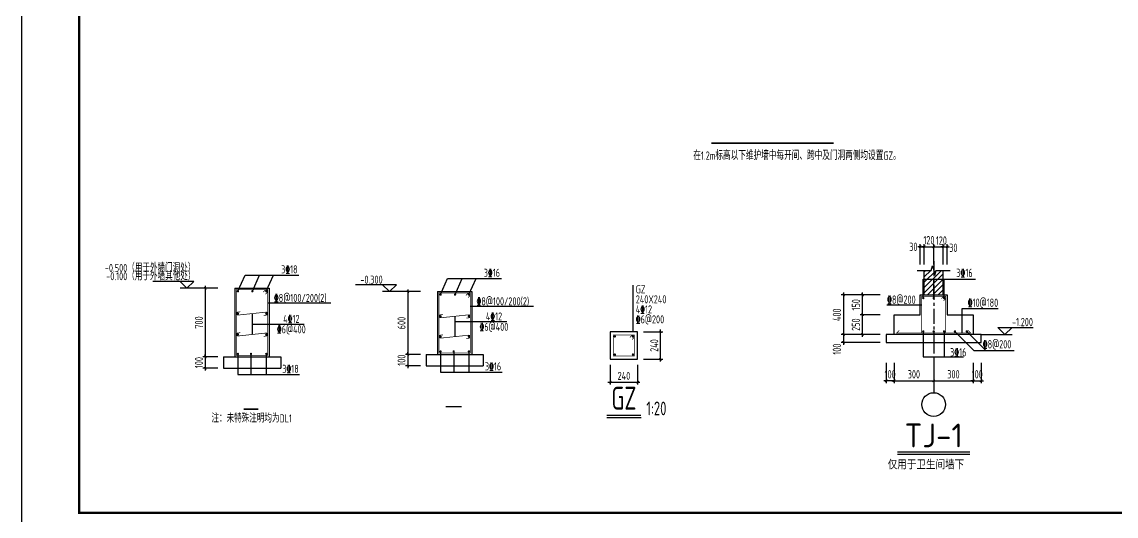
# Model space of a CAD drawing. Extents: x 492302 to 683319, y -252071 to 755100.
# Drawn here: x 503924 to 575673, y 562592 to 594984 of the extents above; entities that cross this region are included whole.
import ezdxf
from ezdxf.enums import TextEntityAlignment as Align

# ---------------------------------------------------------------- set-up
doc = ezdxf.new("R2010")
doc.units = 0
doc.header["$LTSCALE"] = 1000
doc.header["$MEASUREMENT"] = 0
doc.linetypes.add('CENTER', pattern=[2, 1.25, -0.25, 0.25, -0.25])
doc.layers.get('Defpoints').update_dxf_attribs({"color": 250})
for name, color, linetype in [('3T_BAR', 7, 'Continuous'), ('3T_WOOD', 21, 'Continuous'), ('AXIS_DE', 253, 'CENTER'), ('AXIS_DE_NUM', 7, 'Continuous'), ('BASE_DE', 7, 'Continuous'), ('BASE_DE_DIM', 3, 'Continuous'), ('BASE_DE_NUM', 7, 'Continuous'), ('BASE_DE_REIN', 1, 'Continuous'), ('BASE_DE_TEXT', 7, 'Continuous'), ('COLU_DE', 7, 'Continuous'), ('COLU_DE_DIM', 3, 'Continuous'), ('COLU_DE_NUM', 7, 'Continuous'), ('COLU_DE_REIN', 1, 'Continuous'), ('COLU_DE_TEXT', 7, 'Continuous'), ('dim', 7, 'Continuous'), ('DIM_SYMB', 171, 'Continuous'), ('REIN', 1, 'Continuous'), ('TEXT', 7, 'Continuous'), ('THIN', 7, 'Continuous'), ('TK', 4, 'Continuous'), ('WALL_DE_HATCH', 254, 'Continuous'), ('WALL_DE_TH', 7, 'Continuous'), ('轴线__尺寸数字', 253, 'Continuous')]:
    doc.layers.add(name, color=color, linetype=linetype)
doc.styles.add('TSSD_Axis', font='Complex.shx', dxfattribs={"width": 0.7, "bigfont": 'hztxt.shx'})
doc.styles.add('TSSD_Dimension', font='Tssdeng.shx', dxfattribs={"width": 0.7, "bigfont": 'hztxt.shx'})
doc.styles.add('TSSD_Label', font='Tssdeng.shx', dxfattribs={"width": 0.7, "bigfont": 'hztxt.shx'})
doc.styles.add('TSSD_Norm', font='Tssdeng.shx', dxfattribs={"bigfont": 'hztxt.shx'})
doc.styles.add('TSSD_REIN', font='tssdeng.shx', dxfattribs={"width": 0.7, "bigfont": 'tssdchn.shx'})
doc.dimstyles.new('TSSD_100_100', dxfattribs={"dimtxt": 350, "dimasz": 100, "dimexe": 100, "dimexo": 250, "dimgap": 100, "dimtad": 1, "dimdec": 0, "dimzin": 0, "dimdsep": 46, "dimtxsty": 'TSSD_Dimension', "dimblk": 'ARCHTICK', "dimblk1": 'ARCHTICK', "dimblk2": 'ARCHTICK', "dimcen": 0, "dimdle": 100, "dimclrt": 7, "dimadec": 0, "dimazin": 0, "dimtfac": 1, "dimtdec": 0, "dimtix": 1, "dimtmove": 2, "dimatfit": 3, "dimfxl": 0, "dimtolj": 1, "dimtzin": 0, "dimarcsym": 0})
doc.dimstyles.new('TSSD_20_150', dxfattribs={"dimtxt": 525, "dimasz": 150, "dimexe": 150, "dimexo": 375, "dimgap": 150, "dimtad": 1, "dimdec": 0, "dimlfac": 0.133333, "dimzin": 0, "dimdsep": 46, "dimtxsty": 'TSSD_Dimension', "dimblk": 'ARCHTICK', "dimblk1": 'ARCHTICK', "dimblk2": 'ARCHTICK', "dimcen": 0, "dimdle": 150, "dimclrt": 7, "dimadec": 0, "dimazin": 0, "dimtfac": 1, "dimtdec": 0, "dimtix": 1, "dimtmove": 2, "dimatfit": 3, "dimfxl": 0, "dimtolj": 1, "dimtzin": 0, "dimarcsym": 0})
doc.dimstyles.new('TSSD_30_200', dxfattribs={"dimtxt": 700, "dimasz": 200, "dimexe": 200, "dimexo": 500, "dimgap": 200, "dimtad": 1, "dimdec": 0, "dimlfac": 0.15, "dimzin": 0, "dimdsep": 46, "dimtxsty": 'TSSD_Dimension', "dimblk": 'ARCHTICK', "dimblk1": 'ARCHTICK', "dimblk2": 'ARCHTICK', "dimcen": 0, "dimdle": 200, "dimclrt": 7, "dimadec": 0, "dimazin": 0, "dimtfac": 1, "dimtdec": 0, "dimtix": 1, "dimtmove": 2, "dimatfit": 3, "dimfxl": 0, "dimtolj": 1, "dimtzin": 0, "dimarcsym": 0})

# ---------------------------------------------------------------- blocks, each defined once
blk = doc.blocks.new('_ArchTick')
at = {"color": 0, "linetype": 'ByBlock', "const_width": 0.4}
blk.add_lwpolyline([(-0.5, -0.5), (0.5, 0.5)], dxfattribs=at)
blk = doc.blocks.new('*D477')
at = {"layer": 'Defpoints', "color": 0}
for p in [(4305134, 19387222), (4304334, 19384222), (4305134, 19384222)]:
    blk.add_point(p, dxfattribs=at)
at = {"layer": 'dim', "color": 0, "lineweight": -2}
for p, q in [((4304884, 19387222), (4304234, 19387222)), ((4304334, 19387322), (4304334, 19384122)), ((4304884, 19384222), (4304234, 19384222))]:
    blk.add_line(p, q, dxfattribs=at)
at = {"layer": 'dim', "color": 0, "lineweight": -2, "xscale": 100, "yscale": 100, "zscale": 100}
for p, rotation in [((4304334, 19387222), 90), ((4304334, 19384222), 270)]:
    blk.add_blockref('_ArchTick', p, dxfattribs=dict(at, rotation=rotation))
at = {"layer": 'dim', "color": 7, "insert": (4304059, 19385722), "char_height": 350, "attachment_point": 5, "rotation": 90, "style": 'TSSD_Dimension'}
blk.add_mtext('\\A1;700', dxfattribs=at)
blk = doc.blocks.new('*D478')
at = {"layer": 'Defpoints', "color": 0}
for p in [(4305134, 19384222), (4304334, 19383722), (4305134, 19383722)]:
    blk.add_point(p, dxfattribs=at)
at = {"layer": 'dim', "color": 0, "lineweight": -2}
for p, q in [((4304884, 19384222), (4304234, 19384222)), ((4304334, 19384222), (4304334, 19384322)), ((4304334, 19384222), (4304334, 19383722)), ((4304884, 19383722), (4304234, 19383722)), ((4304334, 19383722), (4304334, 19383622))]:
    blk.add_line(p, q, dxfattribs=at)
at = {"layer": 'dim', "color": 0, "lineweight": -2, "xscale": 100, "yscale": 100, "zscale": 100}
for p, rotation in [((4304334, 19384222), 270), ((4304334, 19383722), 90)]:
    blk.add_blockref('_ArchTick', p, dxfattribs=dict(at, rotation=rotation))
at = {"layer": 'dim', "color": 7, "insert": (4304059, 19383972), "char_height": 350, "attachment_point": 5, "rotation": 90, "style": 'TSSD_Dimension'}
blk.add_mtext('\\A1;100', dxfattribs=at)
blk = doc.blocks.new('*D475')
at = {"layer": 'Defpoints', "color": 0}
for p in [(4313441, 19386965), (4312641, 19384222), (4313441, 19384222)]:
    blk.add_point(p, dxfattribs=at)
at = {"layer": 'dim', "color": 0, "lineweight": -2}
for p, q in [((4313191, 19386965), (4312541, 19386965)), ((4312641, 19387065), (4312641, 19384122)), ((4313191, 19384222), (4312541, 19384222))]:
    blk.add_line(p, q, dxfattribs=at)
at = {"layer": 'dim', "color": 0, "lineweight": -2, "xscale": 100, "yscale": 100, "zscale": 100}
for p, rotation in [((4312641, 19386965), 90), ((4312641, 19384222), 270)]:
    blk.add_blockref('_ArchTick', p, dxfattribs=dict(at, rotation=rotation))
at = {"layer": 'dim', "color": 7, "insert": (4312366, 19385593), "char_height": 350, "attachment_point": 5, "rotation": 90, "style": 'TSSD_Dimension'}
blk.add_mtext('\\A1;600', dxfattribs=at)
blk = doc.blocks.new('*D476')
at = {"layer": 'Defpoints', "color": 0}
for p in [(4313441, 19384222), (4312641, 19383722), (4313441, 19383722)]:
    blk.add_point(p, dxfattribs=at)
at = {"layer": 'dim', "color": 0, "lineweight": -2}
for p, q in [((4313191, 19384222), (4312541, 19384222)), ((4312641, 19384222), (4312641, 19384322)), ((4312641, 19384222), (4312641, 19383722)), ((4313191, 19383722), (4312541, 19383722)), ((4312641, 19383722), (4312641, 19383622))]:
    blk.add_line(p, q, dxfattribs=at)
at = {"layer": 'dim', "color": 0, "lineweight": -2, "xscale": 100, "yscale": 100, "zscale": 100}
for p, rotation in [((4312641, 19384222), 270), ((4312641, 19383722), 90)]:
    blk.add_blockref('_ArchTick', p, dxfattribs=dict(at, rotation=rotation))
at = {"layer": 'dim', "color": 7, "insert": (4312366, 19383972), "char_height": 350, "attachment_point": 5, "rotation": 90, "style": 'TSSD_Dimension'}
blk.add_mtext('\\A1;100', dxfattribs=at)
blk = doc.blocks.new('*D819')
at = {"layer": 'COLU_DE_DIM', "color": 0, "lineweight": -2}
for p, q in [((545800, 572724), (545800, 574824)), ((544675, 574674), (545950, 574674)), ((544675, 572874), (545950, 572874))]:
    blk.add_line(p, q, dxfattribs=at)
at = {"layer": 'Defpoints', "color": 0}
for p in [(544300, 574674), (545800, 574674), (544300, 572874)]:
    blk.add_point(p, dxfattribs=at)
at = {"layer": 'COLU_DE_DIM', "color": 0, "lineweight": -2, "xscale": 150, "yscale": 150, "zscale": 150}
for p, rotation in [((545800, 574674), 90), ((545800, 572874), 270)]:
    blk.add_blockref('_ArchTick', p, dxfattribs=dict(at, rotation=rotation))
at = {"layer": 'COLU_DE_DIM', "color": 7, "insert": (545387, 573774), "char_height": 525, "attachment_point": 5, "rotation": 90, "style": 'TSSD_Dimension'}
blk.add_mtext('\\A1;240', dxfattribs=at)
blk = doc.blocks.new('*D820')
at = {"layer": 'COLU_DE_DIM', "color": 0, "lineweight": -2}
for p, q in [((542500, 572499), (542500, 571224)), ((544300, 572499), (544300, 571224)), ((542350, 571374), (544450, 571374))]:
    blk.add_line(p, q, dxfattribs=at)
at = {"layer": 'Defpoints', "color": 0}
for p in [(542500, 572874), (544300, 572874), (544300, 571374)]:
    blk.add_point(p, dxfattribs=at)
at = {"layer": 'COLU_DE_DIM', "color": 0, "lineweight": -2, "xscale": 150, "yscale": 150, "zscale": 150, "rotation": 180}
blk.add_blockref('_ArchTick', (542500, 571374), dxfattribs=at)
at = {"layer": 'COLU_DE_DIM', "color": 0, "lineweight": -2, "xscale": 150, "yscale": 150, "zscale": 150}
blk.add_blockref('_ArchTick', (544300, 571374), dxfattribs=at)
at = {"layer": 'COLU_DE_DIM', "color": 7, "insert": (543400, 571786), "char_height": 525, "attachment_point": 5, "style": 'TSSD_Dimension'}
blk.add_mtext('\\A1;240', dxfattribs=at)
blk = doc.blocks.new('GeYuanFrame_20037626', base_point=(20.09, 4.53))
at = {"layer": 'TK'}
blk.add_lwpolyline([(20.09, 4.53), (20.09, 598.53), (861.09, 598.53), (861.09, 4.53)], close=True, dxfattribs=at)
at = {"layer": 'TK', "const_width": 1}
blk.add_lwpolyline([(45.09, 588.53), (851.09, 588.53), (851.09, 14.53), (45.09, 14.53)], close=True, dxfattribs=at)
blk = doc.blocks.new('*D637')
at = {"layer": 'BASE_DE_DIM', "color": 0, "lineweight": -2}
for p, q in [((4419, 6469), (4419, 4769)), ((5086, 6469), (5086, 4769)), ((4419, 4969), (4219, 4969)), ((5086, 4969), (4419, 4969)), ((5086, 4969), (5286, 4969))]:
    blk.add_line(p, q, dxfattribs=at)
at = {"layer": 'Defpoints', "color": 0}
for p in [(4419, 6969), (5086, 6969), (4419, 4969)]:
    blk.add_point(p, dxfattribs=at)
at = {"layer": 'BASE_DE_DIM', "color": 0, "lineweight": -2, "xscale": 200, "yscale": 200, "zscale": 200}
blk.add_blockref('_ArchTick', (4419, 4969), dxfattribs=at)
at = {"layer": 'BASE_DE_DIM', "color": 0, "lineweight": -2, "xscale": 200, "yscale": 200, "zscale": 200, "rotation": 180}
blk.add_blockref('_ArchTick', (5086, 4969), dxfattribs=at)
at = {"layer": 'BASE_DE_DIM', "color": 7, "insert": (4753, 5519), "char_height": 700, "attachment_point": 5, "style": 'TSSD_Dimension'}
blk.add_mtext('\\A1;100', dxfattribs=at)
blk = doc.blocks.new('*D638')
at = {"layer": 'BASE_DE_DIM', "color": 0, "lineweight": -2}
for p, q in [((5086, 6469), (5086, 4769)), ((8419, 6469), (8419, 4769)), ((4886, 4969), (8619, 4969))]:
    blk.add_line(p, q, dxfattribs=at)
at = {"layer": 'Defpoints', "color": 0}
for p in [(5086, 6969), (8419, 6969), (8419, 4969)]:
    blk.add_point(p, dxfattribs=at)
at = {"layer": 'BASE_DE_DIM', "color": 0, "lineweight": -2, "xscale": 200, "yscale": 200, "zscale": 200, "rotation": 180}
blk.add_blockref('_ArchTick', (5086, 4969), dxfattribs=at)
at = {"layer": 'BASE_DE_DIM', "color": 0, "lineweight": -2, "xscale": 200, "yscale": 200, "zscale": 200}
blk.add_blockref('_ArchTick', (8419, 4969), dxfattribs=at)
at = {"layer": 'BASE_DE_DIM', "color": 7, "insert": (6753, 5519), "char_height": 700, "attachment_point": 5, "style": 'TSSD_Dimension'}
blk.add_mtext('\\A1;300', dxfattribs=at)
blk = doc.blocks.new('*D639')
at = {"layer": 'BASE_DE_DIM', "color": 0, "lineweight": -2}
for p, q in [((8419, 6469), (8419, 4769)), ((11753, 6469), (11753, 4769)), ((8219, 4969), (11953, 4969))]:
    blk.add_line(p, q, dxfattribs=at)
at = {"layer": 'Defpoints', "color": 0}
for p in [(8419, 6969), (11753, 6969), (11753, 4969)]:
    blk.add_point(p, dxfattribs=at)
at = {"layer": 'BASE_DE_DIM', "color": 0, "lineweight": -2, "xscale": 200, "yscale": 200, "zscale": 200, "rotation": 180}
blk.add_blockref('_ArchTick', (8419, 4969), dxfattribs=at)
at = {"layer": 'BASE_DE_DIM', "color": 0, "lineweight": -2, "xscale": 200, "yscale": 200, "zscale": 200}
blk.add_blockref('_ArchTick', (11753, 4969), dxfattribs=at)
at = {"layer": 'BASE_DE_DIM', "color": 7, "insert": (10086, 5519), "char_height": 700, "attachment_point": 5, "style": 'TSSD_Dimension'}
blk.add_mtext('\\A1;300', dxfattribs=at)
blk = doc.blocks.new('*D640')
at = {"layer": 'BASE_DE_DIM', "color": 0, "lineweight": -2}
for p, q in [((11753, 6469), (11753, 4769)), ((12419, 6469), (12419, 4769)), ((11753, 4969), (11553, 4969)), ((11753, 4969), (12419, 4969)), ((12419, 4969), (12619, 4969))]:
    blk.add_line(p, q, dxfattribs=at)
at = {"layer": 'Defpoints', "color": 0}
for p in [(11753, 6969), (12419, 6969), (12419, 4969)]:
    blk.add_point(p, dxfattribs=at)
at = {"layer": 'BASE_DE_DIM', "color": 0, "lineweight": -2, "xscale": 200, "yscale": 200, "zscale": 200}
blk.add_blockref('_ArchTick', (11753, 4969), dxfattribs=at)
at = {"layer": 'BASE_DE_DIM', "color": 0, "lineweight": -2, "xscale": 200, "yscale": 200, "zscale": 200, "rotation": 180}
blk.add_blockref('_ArchTick', (12419, 4969), dxfattribs=at)
at = {"layer": 'BASE_DE_DIM', "color": 7, "insert": (12086, 5519), "char_height": 700, "attachment_point": 5, "style": 'TSSD_Dimension'}
blk.add_mtext('\\A1;100', dxfattribs=at)
blk = doc.blocks.new('*D641')
at = {"layer": 'BASE_DE_DIM', "color": 0, "lineweight": -2}
for p, q in [((7286, 16260), (7086, 16260)), ((7286, 14760), (7286, 16460)), ((7286, 16260), (7619, 16260)), ((7619, 14760), (7619, 16460)), ((7619, 16260), (7819, 16260))]:
    blk.add_line(p, q, dxfattribs=at)
at = {"layer": 'Defpoints', "color": 0}
for p in [(7619, 16260), (7286, 14260), (7619, 14260)]:
    blk.add_point(p, dxfattribs=at)
at = {"layer": 'BASE_DE_DIM', "color": 0, "lineweight": -2, "xscale": 200, "yscale": 200, "zscale": 200}
blk.add_blockref('_ArchTick', (7286, 16260), dxfattribs=at)
at = {"layer": 'BASE_DE_DIM', "color": 0, "lineweight": -2, "xscale": 200, "yscale": 200, "zscale": 200, "rotation": 180}
blk.add_blockref('_ArchTick', (7619, 16260), dxfattribs=at)
at = {"layer": 'BASE_DE_DIM', "color": 7, "insert": (6710, 16248), "char_height": 700, "attachment_point": 5, "style": 'TSSD_Dimension'}
blk.add_mtext('\\A1;30', dxfattribs=at)
blk = doc.blocks.new('*D642')
at = {"layer": 'BASE_DE_DIM', "color": 0, "lineweight": -2}
for p, q in [((7619, 16260), (7419, 16260)), ((7619, 14760), (7619, 16460)), ((7619, 16260), (8419, 16260)), ((8419, 14760), (8419, 16460)), ((8419, 16260), (8619, 16260))]:
    blk.add_line(p, q, dxfattribs=at)
at = {"layer": 'Defpoints', "color": 0}
for p in [(8419, 16260), (7619, 14260), (8419, 14260)]:
    blk.add_point(p, dxfattribs=at)
at = {"layer": 'BASE_DE_DIM', "color": 0, "lineweight": -2, "xscale": 200, "yscale": 200, "zscale": 200}
blk.add_blockref('_ArchTick', (7619, 16260), dxfattribs=at)
at = {"layer": 'BASE_DE_DIM', "color": 0, "lineweight": -2, "xscale": 200, "yscale": 200, "zscale": 200, "rotation": 180}
blk.add_blockref('_ArchTick', (8419, 16260), dxfattribs=at)
at = {"layer": 'BASE_DE_DIM', "color": 7, "insert": (8019, 16810), "char_height": 700, "attachment_point": 5, "style": 'TSSD_Dimension'}
blk.add_mtext('\\A1;120', dxfattribs=at)
blk = doc.blocks.new('*D643')
at = {"layer": 'BASE_DE_DIM', "color": 0, "lineweight": -2}
for p, q in [((8219, 16260), (9419, 16260)), ((8419, 14760), (8419, 16460)), ((9219, 14760), (9219, 16460))]:
    blk.add_line(p, q, dxfattribs=at)
at = {"layer": 'Defpoints', "color": 0}
for p in [(9219, 16260), (8419, 14260), (9219, 14260)]:
    blk.add_point(p, dxfattribs=at)
at = {"layer": 'BASE_DE_DIM', "color": 0, "lineweight": -2, "xscale": 200, "yscale": 200, "zscale": 200, "rotation": 180}
blk.add_blockref('_ArchTick', (8419, 16260), dxfattribs=at)
at = {"layer": 'BASE_DE_DIM', "color": 0, "lineweight": -2, "xscale": 200, "yscale": 200, "zscale": 200}
blk.add_blockref('_ArchTick', (9219, 16260), dxfattribs=at)
at = {"layer": 'BASE_DE_DIM', "color": 7, "insert": (9066, 16780), "char_height": 700, "attachment_point": 5, "style": 'TSSD_Dimension'}
blk.add_mtext('\\A1;120', dxfattribs=at)
blk = doc.blocks.new('*D644')
at = {"layer": 'BASE_DE_DIM', "color": 0, "lineweight": -2}
for p, q in [((9219, 16260), (9019, 16260)), ((9219, 14760), (9219, 16460)), ((9219, 16260), (9553, 16260)), ((9553, 14760), (9553, 16460)), ((9553, 16260), (9753, 16260))]:
    blk.add_line(p, q, dxfattribs=at)
at = {"layer": 'Defpoints', "color": 0}
for p in [(9553, 16260), (9219, 14260), (9553, 14260)]:
    blk.add_point(p, dxfattribs=at)
at = {"layer": 'BASE_DE_DIM', "color": 0, "lineweight": -2, "xscale": 200, "yscale": 200, "zscale": 200}
blk.add_blockref('_ArchTick', (9219, 16260), dxfattribs=at)
at = {"layer": 'BASE_DE_DIM', "color": 0, "lineweight": -2, "xscale": 200, "yscale": 200, "zscale": 200, "rotation": 180}
blk.add_blockref('_ArchTick', (9553, 16260), dxfattribs=at)
at = {"layer": 'BASE_DE_DIM', "color": 7, "insert": (10076, 16171), "char_height": 700, "attachment_point": 5, "style": 'TSSD_Dimension'}
blk.add_mtext('\\A1;30', dxfattribs=at)
blk = doc.blocks.new('*D645')
at = {"layer": 'BASE_DE_DIM', "color": 0, "lineweight": -2}
for p, q in [((3919, 8867), (619, 8867)), ((819, 9067), (819, 8000)), ((3919, 8200), (619, 8200))]:
    blk.add_line(p, q, dxfattribs=at)
at = {"layer": 'Defpoints', "color": 0}
for p in [(4419, 8867), (819, 8200), (4419, 8200)]:
    blk.add_point(p, dxfattribs=at)
at = {"layer": 'BASE_DE_DIM', "color": 0, "lineweight": -2, "xscale": 200, "yscale": 200, "zscale": 200}
for p, rotation in [((819, 8867), 90), ((819, 8200), 270)]:
    blk.add_blockref('_ArchTick', p, dxfattribs=dict(at, rotation=rotation))
at = {"layer": 'BASE_DE_DIM', "color": 7, "insert": (269, 7636), "char_height": 700, "attachment_point": 5, "rotation": 90, "style": 'TSSD_Dimension'}
blk.add_mtext('\\A1;100', dxfattribs=at)
blk = doc.blocks.new('*D646')
at = {"layer": 'BASE_DE_DIM', "color": 0, "lineweight": -2}
for p, q in [((3919, 10533), (2219, 10533)), ((2419, 8667), (2419, 10733)), ((3919, 8867), (2219, 8867))]:
    blk.add_line(p, q, dxfattribs=at)
at = {"layer": 'Defpoints', "color": 0}
for p in [(2419, 10533), (4419, 10533), (4419, 8867)]:
    blk.add_point(p, dxfattribs=at)
at = {"layer": 'BASE_DE_DIM', "color": 0, "lineweight": -2, "xscale": 200, "yscale": 200, "zscale": 200}
for p, rotation in [((2419, 10533), 90), ((2419, 8867), 270)]:
    blk.add_blockref('_ArchTick', p, dxfattribs=dict(at, rotation=rotation))
at = {"layer": 'BASE_DE_DIM', "color": 7, "insert": (1869, 9700), "char_height": 700, "attachment_point": 5, "rotation": 90, "style": 'TSSD_Dimension'}
blk.add_mtext('\\A1;250', dxfattribs=at)
blk = doc.blocks.new('*D647')
at = {"layer": 'BASE_DE_DIM', "color": 0, "lineweight": -2}
for p, q in [((3919, 12200), (2219, 12200)), ((2419, 10333), (2419, 12400)), ((3919, 10533), (2219, 10533))]:
    blk.add_line(p, q, dxfattribs=at)
at = {"layer": 'Defpoints', "color": 0}
for p in [(2419, 12200), (4419, 12200), (4419, 10533)]:
    blk.add_point(p, dxfattribs=at)
at = {"layer": 'BASE_DE_DIM', "color": 0, "lineweight": -2, "xscale": 200, "yscale": 200, "zscale": 200}
for p, rotation in [((2419, 12200), 90), ((2419, 10533), 270)]:
    blk.add_blockref('_ArchTick', p, dxfattribs=dict(at, rotation=rotation))
at = {"layer": 'BASE_DE_DIM', "color": 7, "insert": (1869, 11367), "char_height": 700, "attachment_point": 5, "rotation": 90, "style": 'TSSD_Dimension'}
blk.add_mtext('\\A1;150', dxfattribs=at)
blk = doc.blocks.new('*D648')
at = {"layer": 'BASE_DE_DIM', "color": 0, "lineweight": -2}
for p, q in [((3919, 12200), (619, 12200)), ((819, 12400), (819, 8667)), ((3919, 8867), (619, 8867))]:
    blk.add_line(p, q, dxfattribs=at)
at = {"layer": 'Defpoints', "color": 0}
for p in [(4419, 12200), (819, 8867), (4419, 8867)]:
    blk.add_point(p, dxfattribs=at)
at = {"layer": 'BASE_DE_DIM', "color": 0, "lineweight": -2, "xscale": 200, "yscale": 200, "zscale": 200}
for p, rotation in [((819, 12200), 90), ((819, 8867), 270)]:
    blk.add_blockref('_ArchTick', p, dxfattribs=dict(at, rotation=rotation))
at = {"layer": 'BASE_DE_DIM', "color": 7, "insert": (269, 10533), "char_height": 700, "attachment_point": 5, "rotation": 90, "style": 'TSSD_Dimension'}
blk.add_mtext('\\A1;400', dxfattribs=at)
blk = doc.blocks.new('ts_axno')
at = {"color": 0, "linetype": 'ByBlock', "lineweight": -2}
blk.add_circle((0, 0), 0.5, dxfattribs=at)
at = {"color": 0, "linetype": 'ByBlock', "lineweight": -2, "style": 'TSSD_Axis', "width": 0.7}
blk.add_attdef('A', text='', height=0.6, dxfattribs=at).set_placement((0, 0), align=Align.MIDDLE_CENTER)
blk = doc.blocks.new('_reinbk')
blk.add_line((0, 0), (0, 0))
blk = doc.blocks.new('231sa321321')
for p, q in [((4305634, 19387221.5), (4305634, 19384221.5)), ((4305634, 19387221.5), (4307134, 19387221.5)), ((4307134, 19387221.5), (4307134, 19384221.5)), ((4307069, 19386589), (4309824.6, 19386589)), ((4306384, 19386113.2), (4306384, 19385199.9)), ((4306384, 19385656.5), (4308657.2, 19385656.5)), ((4305134, 19384221.5), (4305134, 19383721.5)), ((4305134, 19384221.5), (4307634, 19384221.5)), ((4307634, 19384221.5), (4307634, 19383721.5)), ((4305134, 19383721.5), (4307634, 19383721.5))]:
    blk.add_line(p, q)
for points in [[(4305764, 19387091.5), (4306075.4, 19387793.1), (4308425.3, 19387793.1)], [(4306396.1, 19387091.5), (4306707.4, 19387793.1)], [(4307004, 19387091.5), (4307315.4, 19387793.1)], [(4305764, 19384351.5), (4305764, 19383445.4), (4308451.1, 19383445.4)], [(4306335.1, 19384351.5), (4306335.1, 19383445.4)], [(4307004, 19384351.5), (4307004, 19383445.4)]]:
    blk.add_lwpolyline(points)
at = {"layer": 'DIM_SYMB', "const_width": 70}
blk.add_lwpolyline([(4306021.1, 19381939.1), (4306662.8, 19381939.1)], dxfattribs=at)
at = {"layer": 'REIN', "const_width": 30}
blk.add_lwpolyline([(4306873.2, 19387052.6), (4306977.2, 19387156.5), (4307069, 19387156.5), (4307069, 19384286.5), (4305699, 19384286.5), (4305699, 19387156.5), (4307069, 19387156.5), (4307069, 19387064.7), (4306965.1, 19386960.7)], dxfattribs=at)
at = {"layer": 'REIN', "const_width": 50}
for points in [[(4305739, 19387091.5, 1), (4305789, 19387091.5, 1)], [(4306371.1, 19387091.5, 1), (4306421.1, 19387091.5, 1)], [(4306979, 19387091.5, 1), (4307029, 19387091.5, 1)], [(4305739, 19386113.2, 1), (4305789, 19386113.2, 1)], [(4306979, 19386113.2, 1), (4307029, 19386113.2, 1)], [(4305739, 19385199.9, 1), (4305789, 19385199.9, 1)], [(4306979, 19385199.9, 1), (4307029, 19385199.9, 1)], [(4305739, 19384351.5, 1), (4305789, 19384351.5, 1)], [(4306310.1, 19384351.5, 1), (4306360.1, 19384351.5, 1)], [(4306979, 19384351.5, 1), (4307029, 19384351.5, 1)]]:
    blk.add_lwpolyline(points, format="xyb", close=True, dxfattribs=at)
at = {"layer": 'REIN', "const_width": 30}
for points in [[(4305873.9, 19386194.2), (4305755, 19386177.6, 0.9999254), (4305773, 19386048.8), (4306995, 19386177.6, -1.0000746), (4307013, 19386048.8), (4306894.1, 19386032.2)], [(4305873.9, 19385280.8), (4305755, 19385264.2, 0.9999254), (4305773, 19385135.5), (4306995, 19385264.2, -1.0000746), (4307013, 19385135.5), (4306894.1, 19385118.9)]]:
    blk.add_lwpolyline(points, format="xyb", dxfattribs=at)
at = {"layer": 'THIN'}
for p, q in [((4303834.1, 19387521.5), (4302047.5, 19387521.5)), ((4303534.1, 19387221.5), (4303234.1, 19387521.5)), ((4303534.1, 19387221.5), (4303834.1, 19387521.5)), ((4304334.1, 19387221.5), (4303234.1, 19387221.5))]:
    blk.add_line(p, q, dxfattribs=at)
at = {"layer": 'TEXT', "style": 'TSSD_REIN', "width": 0.7}
for s, p in [('3\x8418', (4307651.2, 19387871.6)), ('\x848@100/200(2)', (4307337.5, 19386623.8)), ('4\x8412', (4307742.8, 19385706.2)), ('\x846@400', (4307466.5, 19385251)), ('3\x8418', (4307702.5, 19383523.9))]:
    blk.add_text(s, height=350, dxfattribs=at).set_placement(p)
at = {"layer": 'THIN', "style": 'TSSD_Label', "width": 0.7}
for s, p in [('-0.500（用于外墙门洞处）', (4303903.8, 19387934.3)), ('-0.100（用于外墙其他处）', (4303903.8, 19387571.5)), ('注：未特殊注明均为DL1', (4308126.4, 19381358.6))]:
    blk.add_text(s, height=350, dxfattribs=at).set_placement(p, align=Align.RIGHT)
at = {"layer": 'dim'}
for base, p1, p2, text, picture, middle in [((4304334.1, 19384221.5), (4305134, 19387221.5), (4305134, 19384221.5), '700', '*D477', (4304059.1, 19385721.5)), ((4304334.1, 19383721.5), (4305134, 19384221.5), (4305134, 19383721.5), '100', '*D478', (4304059.1, 19383971.5))]:
    dim = blk.add_linear_dim(base=base, p1=p1, p2=p2, angle=90, text=text, dimstyle='TSSD_100_100', dxfattribs=at)
    dim.commit()
    dim.dimension.update_dxf_attribs({"geometry": picture, "text_midpoint": middle})
blk = doc.blocks.new('2141421423')
for p, q in [((4313941.2, 19386964.9), (4313941.2, 19384221.5)), ((4313941.2, 19386964.9), (4315441.2, 19386964.9)), ((4315441.2, 19386964.9), (4315441.2, 19384221.5)), ((4315376.2, 19386332.4), (4318131.7, 19386332.4)), ((4314691.2, 19385887.4), (4314691.2, 19384998.3)), ((4314691.2, 19385656.5), (4316964.4, 19385656.5)), ((4313441.2, 19384221.5), (4313441.2, 19383721.5)), ((4313441.2, 19384221.5), (4315941.2, 19384221.5)), ((4315941.2, 19384221.5), (4315941.2, 19383721.5)), ((4313441.2, 19383721.5), (4315941.2, 19383721.5))]:
    blk.add_line(p, q)
for points in [[(4314071.2, 19386834.9), (4314382.6, 19387536.5), (4316732.5, 19387536.5)], [(4314706.4, 19386834.9), (4315017.8, 19387536.5)], [(4315311.2, 19386834.9), (4315622.6, 19387536.5)], [(4314071.2, 19384351.5), (4314071.2, 19383445.4), (4316758.3, 19383445.4)], [(4314645.5, 19384351.5), (4314645.5, 19383445.4)], [(4315311.2, 19384351.5), (4315311.2, 19383445.4)]]:
    blk.add_lwpolyline(points)
at = {"layer": 'DIM_SYMB', "const_width": 70}
blk.add_lwpolyline([(4314297, 19381939.1), (4315001.2, 19381939.1)], dxfattribs=at)
at = {"layer": 'REIN', "const_width": 30}
blk.add_lwpolyline([(4315180.4, 19386796), (4315284.3, 19386899.9), (4315376.2, 19386899.9), (4315376.2, 19384286.5), (4314006.2, 19384286.5), (4314006.2, 19386899.9), (4315376.2, 19386899.9), (4315376.2, 19386808.1), (4315272.3, 19386704.1)], dxfattribs=at)
at = {"layer": 'REIN', "const_width": 50}
for points in [[(4314046.2, 19386834.9, 1), (4314096.2, 19386834.9, 1)], [(4314681.4, 19386834.9, 1), (4314731.4, 19386834.9, 1)], [(4315286.2, 19386834.9, 1), (4315336.2, 19386834.9, 1)], [(4314046.2, 19385887.4, 1), (4314096.2, 19385887.4, 1)], [(4315286.2, 19385887.4, 1), (4315336.2, 19385887.4, 1)], [(4314046.2, 19384998.3, 1), (4314096.2, 19384998.3, 1)], [(4315286.2, 19384998.3, 1), (4315336.2, 19384998.3, 1)], [(4314046.2, 19384351.5, 1), (4314096.2, 19384351.5, 1)], [(4314620.5, 19384351.5, 1), (4314670.5, 19384351.5, 1)], [(4315286.2, 19384351.5, 1), (4315336.2, 19384351.5, 1)]]:
    blk.add_lwpolyline(points, format="xyb", close=True, dxfattribs=at)
at = {"layer": 'REIN', "const_width": 30}
for points in [[(4314181, 19385968.4), (4314062.2, 19385951.8, 0.9999254), (4314080.2, 19385823), (4315302.2, 19385951.8, -1.0000746), (4315320.2, 19385823), (4315201.3, 19385806.4)], [(4314181, 19385079.3), (4314062.2, 19385062.7, 0.9999254), (4314080.2, 19384933.9), (4315302.2, 19385062.7, -1.0000746), (4315320.2, 19384933.9), (4315201.3, 19384917.3)]]:
    blk.add_lwpolyline(points, format="xyb", dxfattribs=at)
at = {"layer": 'THIN'}
for p, q in [((4312141.2, 19387264.9), (4310354.7, 19387264.9)), ((4311841.2, 19386964.9), (4311541.2, 19387264.9)), ((4312641.2, 19386964.9), (4311541.2, 19386964.9)), ((4311841.2, 19386964.9), (4312141.2, 19387264.9))]:
    blk.add_line(p, q, dxfattribs=at)
at = {"layer": 'TEXT', "style": 'TSSD_REIN', "width": 0.7}
for s, p in [('3\x8416', (4315958.4, 19387615)), ('\x848@100/200(2)', (4315644.7, 19386367.2)), ('4\x8412', (4316050, 19385706.2)), ('\x846@400', (4315773.7, 19385251)), ('3\x8416', (4316009.7, 19383523.9))]:
    blk.add_text(s, height=350, dxfattribs=at).set_placement(p)
at = {"layer": 'THIN', "style": 'TSSD_Label', "width": 0.7}
blk.add_text('-0.300', height=350, dxfattribs=at).set_placement((4311541.2, 19387314.9), align=Align.RIGHT)
at = {"layer": 'dim'}
for base, p1, p2, text, picture, middle in [((4312641.2, 19384221.5), (4313441.2, 19386964.9), (4313441.2, 19384221.5), '600', '*D475', (4312366.2, 19385593.2)), ((4312641.2, 19383721.5), (4313441.2, 19384221.5), (4313441.2, 19383721.5), '100', '*D476', (4312366.2, 19383971.5))]:
    dim = blk.add_linear_dim(base=base, p1=p1, p2=p2, angle=90, text=text, dimstyle='TSSD_100_100', dxfattribs=at)
    dim.commit()
    dim.dimension.update_dxf_attribs({"geometry": picture, "text_midpoint": middle})
blk = doc.blocks.new('A$C20A43354')
at = {"layer": 'WALL_DE_HATCH'}
h = blk.add_hatch(dxfattribs=at)
h.set_pattern_fill('ANSI31', color=256, scale=200, style=0)
h.set_pattern_definition([(45, (5085.9, 8866.67), (-224.506, 224.506), [])])
h.paths.add_polyline_path([(7619.2, 12200), (7619.2, 14260), (9219.2, 14260), (9219.2, 12200)], flags=0)
at = {"layer": 'AXIS_DE'}
blk.add_line((8419.2, 15029.4), (8419.2, 3969.4), dxfattribs=at)
at = {"layer": 'BASE_DE'}
for points in [[(5085.9, 8866.7), (5085.9, 10533.3), (7285.9, 10533.3), (7285.9, 12200), (9552.6, 12200), (9552.6, 10533.3), (11752.6, 10533.3), (11752.6, 8866.7)], [(4419.2, 8866.7), (4419.2, 8200), (12419.2, 8200), (12419.2, 8866.7), (4419.2, 8866.7)]]:
    blk.add_lwpolyline(points, dxfattribs=at)
at = {"layer": 'BASE_DE_NUM', "const_width": 100}
blk.add_lwpolyline([(11473.1, -1030.6), (5365.4, -1030.6)], dxfattribs=at)
at = {"layer": 'BASE_DE_NUM'}
blk.add_lwpolyline([(11473.1, -1230.6), (5365.4, -1230.6)], dxfattribs=at)
at = {"layer": 'BASE_DE_REIN', "color": 4, "const_width": 60}
for points in [[(9422.6, 12070), (9422.6, 8996.7), (7415.9, 8996.7), (7415.9, 12070), (9422.6, 12070)], [(9069, 11900.3), (9238.7, 12070)], [(9422.6, 11886.2), (9252.9, 11716.4)], [(5528, 9208.8), (5315.9, 8996.7), (11522.6, 8996.7), (11310.4, 9208.8)]]:
    blk.add_lwpolyline(points, dxfattribs=at)
at = {"layer": 'BASE_DE_REIN', "color": 4, "const_width": 100}
for points in [[(7495.9, 11940, 1), (7595.9, 11940, 1)], [(8369.2, 11940, 1), (8469.2, 11940, 1)], [(9242.6, 11940, 1), (9342.6, 11940, 1)], [(7495.9, 9126.7, 1), (7595.9, 9126.7, 1)], [(8369.2, 9126.7, 1), (8469.2, 9126.7, 1)], [(9242.6, 9126.7, 1), (9342.6, 9126.7, 1)], [(10162.6, 9126.7, 1), (10262.6, 9126.7, 1)], [(11162.6, 9126.7, 1), (11262.6, 9126.7, 1)]]:
    blk.add_lwpolyline(points, format="xyb", close=True, dxfattribs=at)
at = {"layer": 'BASE_DE_TEXT'}
for p, q in [((7545.9, 11940), (7545.9, 13540)), ((7545.9, 13540), (11952.6, 13540)), ((8419.2, 11940), (8419.2, 13540)), ((9292.6, 11940), (9292.6, 13540)), ((7545.9, 9126.7), (7545.9, 6992.3)), ((8419.2, 9126.7), (8419.2, 7526.7)), ((9292.6, 9126.7), (9292.6, 6992.3)), ((10212.6, 9126.7), (11812.6, 7526.7)), ((11212.6, 9126.7), (12812.6, 7526.7)), ((11812.6, 7526.7), (15212.6, 7526.7)), ((7545.9, 6992.3), (10941.2, 6992.3))]:
    blk.add_line(p, q, dxfattribs=at)
for points in [[(7415.9, 11328.6), (4485.9, 11328.6)], [(10822.6, 8996.7), (10822.6, 11067.4), (13853.5, 11067.4)]]:
    blk.add_lwpolyline(points, dxfattribs=at)
at = {"layer": 'THIN'}
for p, q in [((14419.2, 8866.7), (13819.2, 9466.7)), ((13819.2, 9466.7), (16800, 9466.7)), ((14419.2, 8866.7), (15019.2, 9466.7)), ((12419.2, 8866.7), (15019.2, 8866.7))]:
    blk.add_line(p, q, dxfattribs=at)
blk.add_lwpolyline([(7019.2, 14260), (8219.2, 14260), (8319.2, 14660), (8519.2, 13860), (8619.2, 14260), (9819.2, 14260)], dxfattribs=at)
at = {"layer": 'WALL_DE_TH'}
for p, q in [((7619.2, 12200), (7619.2, 14260)), ((9219.2, 12200), (9219.2, 14260))]:
    blk.add_line(p, q, dxfattribs=at)
at = {"layer": 'AXIS_DE_NUM', "xscale": 2000, "yscale": 2000, "zscale": 2000}
blk.add_blockref('ts_axno', (8419.2, 2969.4), dxfattribs=at)
at = {"layer": 'BASE_DE_TEXT', "xscale": 200, "yscale": 200, "zscale": 200, "rotation": 270}
blk.add_blockref('_reinbk', (10822.6, 8996.7), dxfattribs=at)
at = {"layer": 'BASE_DE_NUM', "style": 'TSSD_Norm'}
blk.add_text('TJ-1', height=2000, dxfattribs=at).set_placement((8419.2, -630.6), align=Align.CENTER)
blk.add_text('仅用于卫生间墙下', height=700, dxfattribs=at).set_placement((4549.2, -2474.4))
at = {"layer": 'BASE_DE_TEXT', "style": 'TSSD_REIN', "width": 0.7}
for s, p in [('3\x8416', (11702.6, 13706.7)), ('\x8410@180', (13853.5, 11192.4)), ('\x848@200', (14962.6, 7693.3)), ('3\x8416', (11181.2, 7022.8))]:
    blk.add_text(s, height=700, dxfattribs=at).set_placement(p, align=Align.RIGHT)
for s, p in [('\x848@200', (4485.9, 11453.6)), ('-1.200', (15019.2, 9566.7))]:
    blk.add_text(s, height=700, dxfattribs=at).set_placement(p)
at = {"layer": 'BASE_DE_DIM'}
for base, p1, p2, picture, middle in [((7619.2, 16260), (7285.9, 14260), (7619.2, 14260), '*D641', (6709.6, 16247.7)), ((9552.6, 16260), (9219.2, 14260), (9552.6, 14260), '*D644', (10076.3, 16170.9))]:
    dim = blk.add_linear_dim(base=base, p1=p1, p2=p2, text='30', dimstyle='TSSD_30_200', dxfattribs=at)
    dim.commit()
    dim.dimension.update_dxf_attribs({"geometry": picture, "text_midpoint": middle, "dimtype": 160})
for base, p1, p2, picture, middle in [((8419.2, 16260), (7619.2, 14260), (8419.2, 14260), '*D642', (8019.2, 16810)), ((12419.2, 4969.4), (11752.6, 6969.4), (12419.2, 6969.4), '*D640', (12085.9, 5519.4))]:
    dim = blk.add_linear_dim(base=base, p1=p1, p2=p2, dimstyle='TSSD_30_200', dxfattribs=at)
    dim.commit()
    dim.dimension.update_dxf_attribs({"geometry": picture, "text_midpoint": middle})
dim = blk.add_linear_dim(base=(9219.2, 16260), p1=(8419.2, 14260), p2=(9219.2, 14260), dimstyle='TSSD_30_200', dxfattribs=at)
dim.commit()
dim.dimension.update_dxf_attribs({"geometry": '*D643', "text_midpoint": (9065.7, 16780), "dimtype": 160})
for base, p1, p2, angle, text, picture, middle in [((819.2, 8866.7), (4419.2, 12200), (4419.2, 8866.7), 270, '400', '*D648', (269.2, 10533.3)), ((2419.2, 12200), (4419.2, 10533.3), (4419.2, 12200), 90, '150', '*D647', (1869.2, 11366.7))]:
    dim = blk.add_linear_dim(base=base, p1=p1, p2=p2, angle=angle, text=text, dimstyle='TSSD_30_200', dxfattribs=at)
    dim.commit()
    dim.dimension.update_dxf_attribs({"geometry": picture, "text_midpoint": middle})
for base, p1, p2, angle, picture, middle in [((2419.2, 10533.3), (4419.2, 8866.7), (4419.2, 10533.3), 90, '*D646', (1869.2, 9700)), ((4419.2, 4969.4), (5085.9, 6969.4), (4419.2, 6969.4), 180, '*D637', (4752.6, 5519.4))]:
    dim = blk.add_linear_dim(base=base, p1=p1, p2=p2, angle=angle, dimstyle='TSSD_30_200', dxfattribs=at)
    dim.commit()
    dim.dimension.update_dxf_attribs({"geometry": picture, "text_midpoint": middle})
dim = blk.add_linear_dim(base=(819.2, 8200), p1=(4419.2, 8866.7), p2=(4419.2, 8200), angle=270, dimstyle='TSSD_30_200', dxfattribs=at)
dim.commit()
dim.dimension.update_dxf_attribs({"geometry": '*D645', "text_midpoint": (269.2, 7635.5), "dimtype": 160})
for base, p1, p2, picture, middle in [((8419.2, 4969.4), (5085.9, 6969.4), (8419.2, 6969.4), '*D638', (6752.6, 5519.4)), ((11752.6, 4969.4), (8419.2, 6969.4), (11752.6, 6969.4), '*D639', (10085.9, 5519.4))]:
    dim = blk.add_linear_dim(base=base, p1=p1, p2=p2, text='300', dimstyle='TSSD_30_200', dxfattribs=at)
    dim.commit()
    dim.dimension.update_dxf_attribs({"geometry": picture, "text_midpoint": middle})

msp = doc.modelspace()

# ---------------------------------------------------------------- linework, layer by layer
at = {"layer": 'COLU_DE'}
msp.add_lwpolyline([(544299.5, 574673.6), (542499.5, 574673.6), (542499.5, 572873.6), (544299.5, 572873.6)], close=True, dxfattribs=at)
at = {"layer": 'COLU_DE_NUM'}
msp.add_line((542268.8, 569048.6), (544530.3, 569048.6), dxfattribs=at)
at = {"layer": 'COLU_DE_NUM', "const_width": 75}
msp.add_lwpolyline([(542268.8, 569198.6), (544530.3, 569198.6)], dxfattribs=at)
at = {"layer": 'COLU_DE_REIN', "const_width": 45}
msp.add_lwpolyline([(543925.5, 574161.7), (544089.5, 574325.8), (544089.5, 574463.6), (542709.5, 574463.6), (542709.5, 573083.6), (544089.5, 573083.6), (544089.5, 574463.6), (543951.7, 574463.6), (543787.6, 574299.6)], dxfattribs=at)
at = {"layer": 'COLU_DE_REIN', "const_width": 75}
for points in [[(542769.5, 574366.1, 1), (542844.5, 574366.1, 1)], [(543954.5, 574366.1, 1), (544029.5, 574366.1, 1)], [(542769.5, 573181.1, 1), (542844.5, 573181.1, 1)], [(543954.5, 573181.1, 1), (544029.5, 573181.1, 1)]]:
    msp.add_lwpolyline(points, format="xyb", close=True, dxfattribs=at)
at = {"layer": 'COLU_DE_TEXT'}
msp.add_line((543999.5, 574673.6), (543999.5, 577718.6), dxfattribs=at)
at = {"layer": 'DIM_SYMB', "const_width": 105}
msp.add_lwpolyline([(549140.1, 587038.6), (557147.6, 587038.6)], dxfattribs=at)

# ---------------------------------------------------------------- block references
at = {"xscale": 0.7784353131428361, "yscale": 0.7784353129682131, "zscale": 0.7784353125000001}
msp.add_blockref('A$C20A43354', (557156.6, 567591.8), dxfattribs=at)
at = {"layer": '3T_BAR', "color": 11, "xscale": 1.5, "yscale": 1.5, "zscale": 1.5}
for name, p in [('231sa321321', (-5940555.9, -28503304.6)), ('2141421423', (-5939731.4, -28503143.7))]:
    msp.add_blockref(name, p, dxfattribs=at)
at = {"layer": '3T_WOOD', "xscale": 150, "yscale": 150, "zscale": 150}
msp.add_blockref('GeYuanFrame_20037626', (503924.3, 561309), dxfattribs=at)

# ---------------------------------------------------------------- texts
at = {"layer": 'COLU_DE_NUM', "style": 'TSSD_Label', "width": 0.7}
msp.add_text('GZ', height=1500, dxfattribs=at).set_placement((543399.5, 570323.6), align=Align.MIDDLE)
msp.add_text('1:20', height=900, dxfattribs=at).set_placement((544869.5, 569198.6))
at = {"layer": 'COLU_DE_TEXT', "style": 'TSSD_REIN', "width": 0.7}
for s, p in [('GZ', (544174.5, 577193.6)), ('240X240', (544174.5, 576537.4)), ('4\x8412', (544174.5, 575881.1)), ('\x846@200', (544174.5, 575224.9))]:
    msp.add_text(s, height=525, dxfattribs=at).set_placement(p)
at = {"layer": '轴线__尺寸数字', "color": 2, "style": 'TSSD_REIN', "width": 0.7}
msp.add_text('在1.2m标高以下维护墙中每开间、跨中及门洞两侧均设置GZ。', height=550, dxfattribs=at).set_placement((547949.6, 585943.7))

# ---------------------------------------------------------------- dimensions: what is measured, and where the dimension line sits
at = {"layer": 'COLU_DE_DIM'}
for p1, p2, picture, middle in [((544299.5, 572873.6), (544299.5, 574673.6), '*D819', (545387, 573773.6)), ((542499.5, 572873.6), (544299.5, 572873.6), '*D820', (543399.5, 571786.1))]:
    dim = msp.add_aligned_dim(p1=p1, p2=p2, distance=-1500, dimstyle='TSSD_20_150', dxfattribs=at)
    dim.commit()
    dim.dimension.update_dxf_attribs({"geometry": picture, "text_midpoint": middle})

doc.saveas('drawing.dxf')
